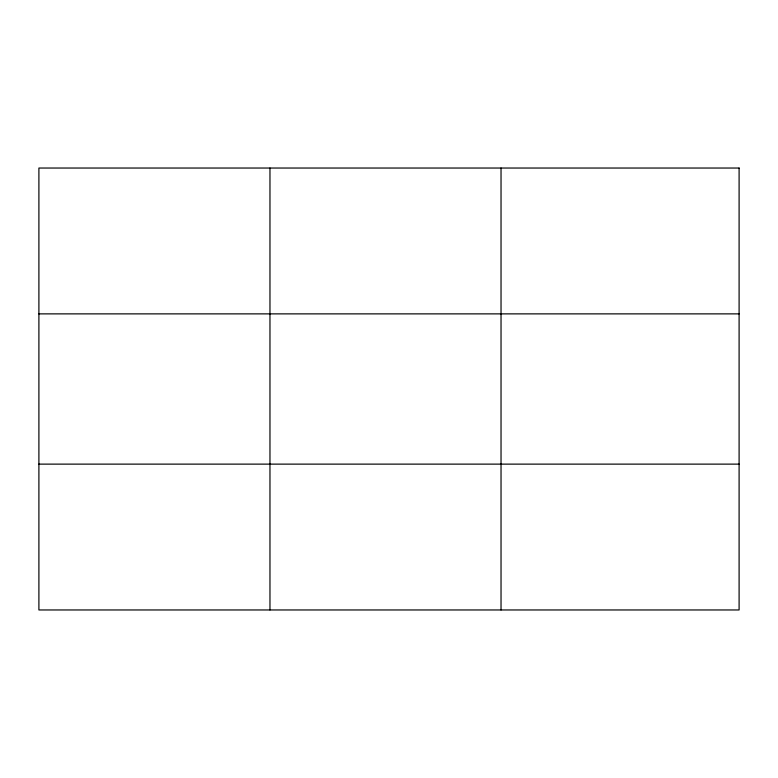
<?xml version="1.0" encoding="UTF-8"?>
<svg xmlns="http://www.w3.org/2000/svg" width="778" height="778" viewBox="0 0 778 778"><rect width="100%" height="100%" fill="white"/><g stroke="black" fill="none" stroke-linecap="round" stroke-linejoin="round"><path stroke-width="1.17" d="M269.966 168.038L269.966 609.962M501.032 168.038L501.032 609.962M38.9 313.874L739.1 313.874M38.9 464.126L739.1 464.126M739.1 168.038L739.1 609.962L38.9 609.962L38.9 168.038L739.1 168.038"/></g></svg>
